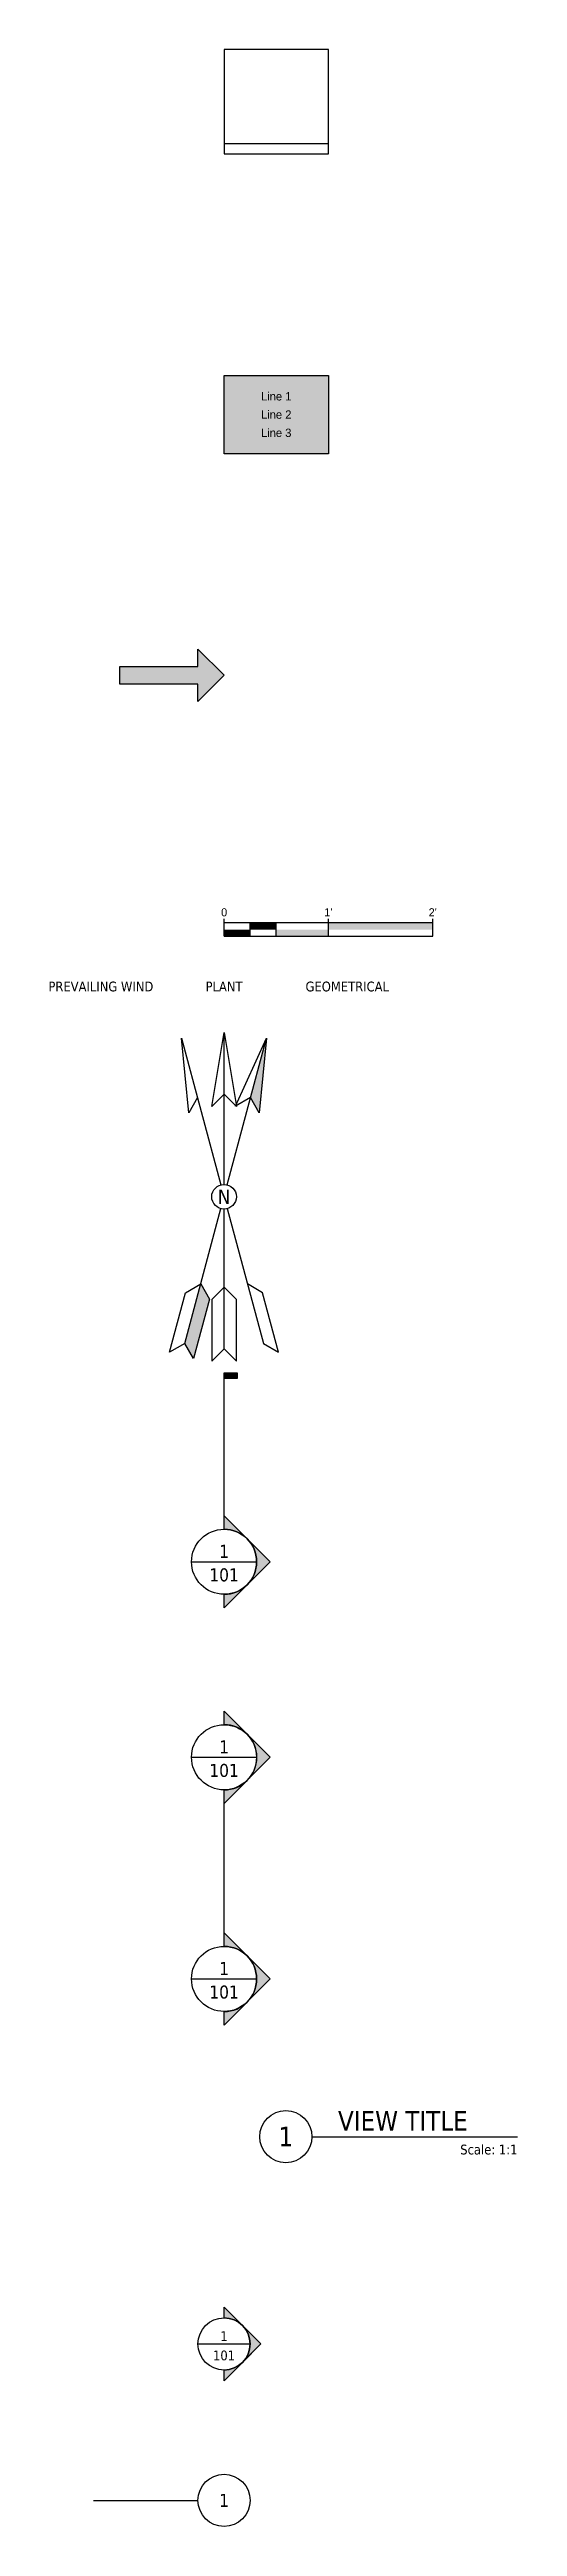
# Model space of a CAD drawing. Header units: inches. Extents: x -1.7 to 2.8, y -0.2 to 23.5.
import ezdxf
from ezdxf.enums import TextEntityAlignment as Align

# ---------------------------------------------------------------- set-up
doc = ezdxf.new("R2010")
doc.units = ezdxf.units.IN
doc.header["$MEASUREMENT"] = 0
doc.styles.add('Tahoma', font='TAHOMA.TTF')

# ---------------------------------------------------------------- blocks, each defined once
blk = doc.blocks.new('Tag - Imperial')
blk.add_line((-1.25, 0), (-0.25, 0))
blk.add_circle((0, 0), 0.25)
at = {"style": 'Tahoma', "flags": 8}
blk.add_attdef('DETAIL#', text='', height=0.125, dxfattribs=at).set_placement((0, 0), align=Align.MIDDLE_CENTER)
blk = doc.blocks.new('Callout Bubble - Imperial')
h = blk.add_hatch(color=256)
edge = h.paths.add_edge_path()
edge.add_line((0, 0.25), (0, 0.354))
edge.add_line((0, 0.354), (0.354, 0))
edge.add_line((0.354, 0), (0, -0.354))
edge.add_line((0, -0.354), (0, -0.25))
edge.add_arc((0, 0), 0.25, 270, 450)
blk.add_line((-0.25, 0), (0.25, 0))
for points in [[(0, 0.25), (0, 0.354), (0.354, 0), (0, -0.354), (0, -0.25, 1)], [(0.177, -0.177, 0.414214), (0.177, 0.177), (0.354, 0), (0.177, -0.177)]]:
    blk.add_lwpolyline(points, format="xyb", close=True)
blk.add_circle((0, 0), 0.25)
at = {"style": 'Tahoma', "flags": 8}
blk.add_attdef('VIEWNUMBER', text='', height=0.0938, dxfattribs=at).set_placement((0, 0), align=Align.BOTTOM_CENTER)
blk.add_attdef('SHEETNUMBER', text='', height=0.0938, dxfattribs=at).set_placement((0, -0.063), align=Align.TOP_CENTER)
blk = doc.blocks.new('*U14')
blk.add_hatch(color=256).paths.add_polyline_path([(0.125, 1.812), (0.125, 1.757), (0, 1.757), (0, 1.812)])
h = blk.add_hatch(color=256)
edge = h.paths.add_edge_path()
edge.add_line((0, 0.312), (0, 0.442))
edge.add_line((0, 0.442), (0.442, 0))
edge.add_line((0.442, 0), (0, -0.442))
edge.add_line((0, -0.442), (0, -0.313))
edge.add_arc((0, 0), 0.312, 270, 450)
for p, q in [((0, 0.312), (0, 1.812)), ((-0.313, 0), (0.312, 0))]:
    blk.add_line(p, q)
blk.add_lwpolyline([(0.125, 1.812), (0.125, 1.757), (0, 1.757), (0, 1.812)], close=True)
blk.add_lwpolyline([(0, 0.312), (0, 0.442), (0.442, 0), (0, -0.442), (0, -0.313, 1)], format="xyb", close=True)
blk.add_circle((0, 0), 0.312)
at = {"style": 'Tahoma', "flags": 8}
blk.add_attdef('VIEWNUMBER', text='', height=0.125, dxfattribs=at).set_placement((0, 0), align=Align.BOTTOM_CENTER)
blk.add_attdef('SHEETNUMBER', text='', height=0.125, dxfattribs=at).set_placement((0, -0.063), align=Align.TOP_CENTER)
blk = doc.blocks.new('Elevation - Imperial')
h = blk.add_hatch(color=256)
edge = h.paths.add_edge_path()
edge.add_line((0, 2.438), (0, 2.567))
edge.add_line((0, 2.567), (0.442, 2.125))
edge.add_line((0.442, 2.125), (0, 1.683))
edge.add_line((0, 1.683), (0, 1.812))
edge.add_arc((0, 2.125), 0.312, 270, 450)
h = blk.add_hatch(color=256)
edge = h.paths.add_edge_path()
edge.add_line((0, 0.312), (0, 0.442))
edge.add_line((0, 0.442), (0.442, 0))
edge.add_line((0.442, 0), (0, -0.442))
edge.add_line((0, -0.442), (0, -0.313))
edge.add_arc((0, 0), 0.312, 270, 450)
for p, q in [((-0.313, 2.125), (0.312, 2.125)), ((0, 0.312), (0, 1.812)), ((-0.313, 0), (0.312, 0))]:
    blk.add_line(p, q)
for points in [[(0, 2.438), (0, 2.567), (0.442, 2.125), (0, 1.683), (0, 1.812, 1)], [(0, 0.312), (0, 0.442), (0.442, 0), (0, -0.442), (0, -0.313, 1)]]:
    blk.add_lwpolyline(points, format="xyb", close=True)
for centre in [(0, 2.125), (0, 0)]:
    blk.add_circle(centre, 0.312)
at = {"style": 'Tahoma', "flags": 8}
for tag, p in [('VIEWNUMBER-b', (0, 2.125)), ('VIEWNUMBER', (0, 0))]:
    blk.add_attdef(tag, text='', height=0.125, dxfattribs=at).set_placement(p, align=Align.BOTTOM_CENTER)
for tag, p in [('SHEETNUMBER-b', (0, 2.062)), ('SHEETNUMBER', (0, -0.063))]:
    blk.add_attdef(tag, text='', height=0.125, dxfattribs=at).set_placement(p, align=Align.TOP_CENTER)
blk = doc.blocks.new('Drawing Title - Imperial')
blk.add_line((0.8423, -0.5126), (2.8125, -0.5126))
blk.add_circle((0.5923, -0.5126), 0.25)
at = {"style": 'Tahoma', "flags": 8}
blk.add_attdef('#', text='', height=0.1875, dxfattribs=at).set_placement((0.5922, -0.5109), align=Align.MIDDLE_CENTER)
blk.add_attdef('VIEWNAME', text='', height=0.1875, dxfattribs=at).set_placement((1.0922, -0.5109), align=Align.BOTTOM_LEFT)
blk.add_attdef('VPSCALE', text='', height=0.0938, dxfattribs=at).set_placement((2.8125, -0.589), align=Align.TOP_RIGHT)
blk = doc.blocks.new('Graphic Scale - Imperial')
for p, q in [((0, 0.125), (0, 0.165)), ((2, 0.125), (0, 0.125)), ((0, 0), (0, 0.125)), ((0, 0), (2, 0)), ((0.25, 0), (0.25, 0.125)), ((0.5, 0), (0.5, 0.125)), ((1, 0.125), (1, 0.165)), ((1, 0), (1, 0.125)), ((2, 0.125), (2, 0.165)), ((2, 0), (2, 0.125))]:
    blk.add_line(p, q)
for points in [[(0, 0.06), (0, 0), (0.25, 0.06), (0.25, 0)], [(0.25, 0.125), (0.25, 0.06), (0.5, 0.125), (0.5, 0.06)], [(0.5, 0.06), (0.5, 0), (1, 0.06), (1, 0)], [(1, 0.125), (1, 0.06), (2, 0.125), (2, 0.06)]]:
    blk.add_solid(points)
for s, p in [('0', (0.001, 0.165)), ('0', (0.001, 0.165)), ("1'", (1, 0.165)), ("2'", (2, 0.165))]:
    blk.add_text(s, height=0.0781).set_placement(p, align=Align.BOTTOM_CENTER)
blk = doc.blocks.new('_NA-Wind')
at = {"linetype": 'Continuous'}
for points in [[(0, 0.984), (-0.118, 0.866), (0, 1.575), (0, 0.118)], [(0, -0.118), (0, -1.457), (0.118, -1.575), (0.118, -0.984), (0, -0.866)]]:
    blk.add_lwpolyline(points, dxfattribs=at)
blk.add_circle((0, 0), 0.118, dxfattribs=at)
blk = doc.blocks.new('_NA-Plant')
at = {"linetype": 'Continuous'}
for points in [[(0, 0.984), (-0.118, 0.866), (0, 1.575), (0.118, 0.866), (0, 0.984)], [(0, 0.118), (0, 1.575)], [(0, -1.457), (0, -0.118)], [(0, -0.866), (-0.118, -0.984), (-0.118, -1.575), (0, -1.457), (0.118, -1.575), (0.118, -0.984), (0, -0.866)]]:
    blk.add_lwpolyline(points, dxfattribs=at)
blk.add_circle((0, 0), 0.118, dxfattribs=at)
blk = doc.blocks.new('_NA-Geometrical')
at = {"linetype": 'Continuous'}
for points in [[(0, 0.984), (0.118, 0.866), (0, 1.575)], [(0, -0.866), (0, -1.457), (0.118, -1.575), (0.118, -0.984)]]:
    blk.add_hatch(color=256, dxfattribs=at).paths.add_polyline_path(points)
for points in [[(0, 0.984), (-0.118, 0.866), (0, 1.575), (0.118, 0.866), (0, 0.984)], [(0, 0.118), (0, 1.575)], [(0, -1.457), (0, -0.118)], [(0, -0.866), (0.118, -0.984), (0.118, -1.575), (0, -1.457), (-0.118, -1.575), (-0.118, -0.984), (0, -0.866)]]:
    blk.add_lwpolyline(points, dxfattribs=at)
blk.add_circle((0, 0), 0.118, dxfattribs=at)
blk = doc.blocks.new('North Arrow - Imperial')
for name, rotation in [('_NA-Wind', 15), ('_NA-Geometrical', 345)]:
    blk.add_blockref(name, (0, 0), dxfattribs=dict(rotation=rotation))
blk.add_blockref('_NA-Plant', (0, 0))
at = {"linetype": 'Continuous', "style": 'Tahoma', "flags": 8}
for tag, p in [('Wind Arrow', (-1.181, 1.969)), ('Plant Arrow', (0, 1.969)), ('Geo Arrow', (1.181, 1.969))]:
    blk.add_attdef(tag, text='', height=0.0938, dxfattribs=at).set_placement(p, align=Align.CENTER)
blk.add_attdef('Direction', text='', height=0.138, dxfattribs=at).set_placement((0, 0), align=Align.MIDDLE_CENTER)
blk = doc.blocks.new('Arrows - Imperial')
h = blk.add_hatch(color=0)
h.set_gradient(color1=(0, 0, 255), rotation=180, tint=1)
h.paths.add_polyline_path([(0, 0), (-0.25, -0.25), (-0.25, -0.085), (-1, -0.085), (-1, 0.085), (-0.25, 0.085), (-0.25, 0.25)])
at = {"color": 0, "linetype": 'Continuous'}
blk.add_lwpolyline([(0, 0), (-0.25, -0.25), (-0.25, -0.085), (-1, -0.085), (-1, 0.085), (-0.25, 0.085), (-0.25, 0.25)], close=True, dxfattribs=at)
blk = doc.blocks.new('Flowchart - Imperial')
h = blk.add_hatch(color=256)
h.set_gradient(color1=(102, 153, 204), rotation=45, tint=1, name='INVHEMISPHERICAL')
h.paths.add_polyline_path([(0, 0.375), (1, 0.375), (1, -0.375), (0, -0.375)])
blk.add_lwpolyline([(0, 0.375), (1, 0.375), (1, -0.375), (0, -0.375)], close=True)
at = {"flags": 8}
for tag, p in [('LINE_1', (0.5, 0.175)), ('LINE_2', (0.5, 0)), ('LINE_3', (0.5, -0.175))]:
    blk.add_attdef(tag, text='', height=0.08, dxfattribs=at).set_placement(p, align=Align.MIDDLE_CENTER)
blk = doc.blocks.new('Detail Layout Grid - Imperial')
blk.add_line((0, 0.1), (1, 0.1))
blk.add_lwpolyline([(0, 0), (1, 0), (1, 1), (0, 1)], close=True)

msp = doc.modelspace()

# ---------------------------------------------------------------- block references
for name, p in [('Detail Layout Grid - Imperial', (0, 22.5)), ('Arrows - Imperial', (0, 17.5)), ('Graphic Scale - Imperial', (0, 15))]:
    msp.add_blockref(name, p)
for name, p, values in [('Flowchart - Imperial', (0, 20), {'LINE_1': 'Line 1', 'LINE_2': 'Line 2', 'LINE_3': 'Line 3'}), ('North Arrow - Imperial', (0, 12.5), {'Direction': 'N', 'Plant Arrow': 'PLANT', 'Geo Arrow': 'GEOMETRICAL', 'Wind Arrow': 'PREVAILING WIND'}), ('*U14', (0, 9), {'VIEWNUMBER': '1', 'SHEETNUMBER': '101'}), ('Elevation - Imperial', (0, 5), {'VIEWNUMBER': '1', 'SHEETNUMBER': '101', 'VIEWNUMBER-b': '1', 'SHEETNUMBER-b': '101'}), ('Drawing Title - Imperial', (0, 4), {'VPSCALE': 'Scale: 1:1', 'VIEWNAME': 'VIEW TITLE', '#': '1'}), ('Callout Bubble - Imperial', (0, 1.5), {'VIEWNUMBER': '1', 'SHEETNUMBER': '101'}), ('Tag - Imperial', (0, 0), {'DETAIL#': '1'})]:
    msp.add_blockref(name, p).add_auto_attribs(values)

doc.saveas('drawing.dxf')
